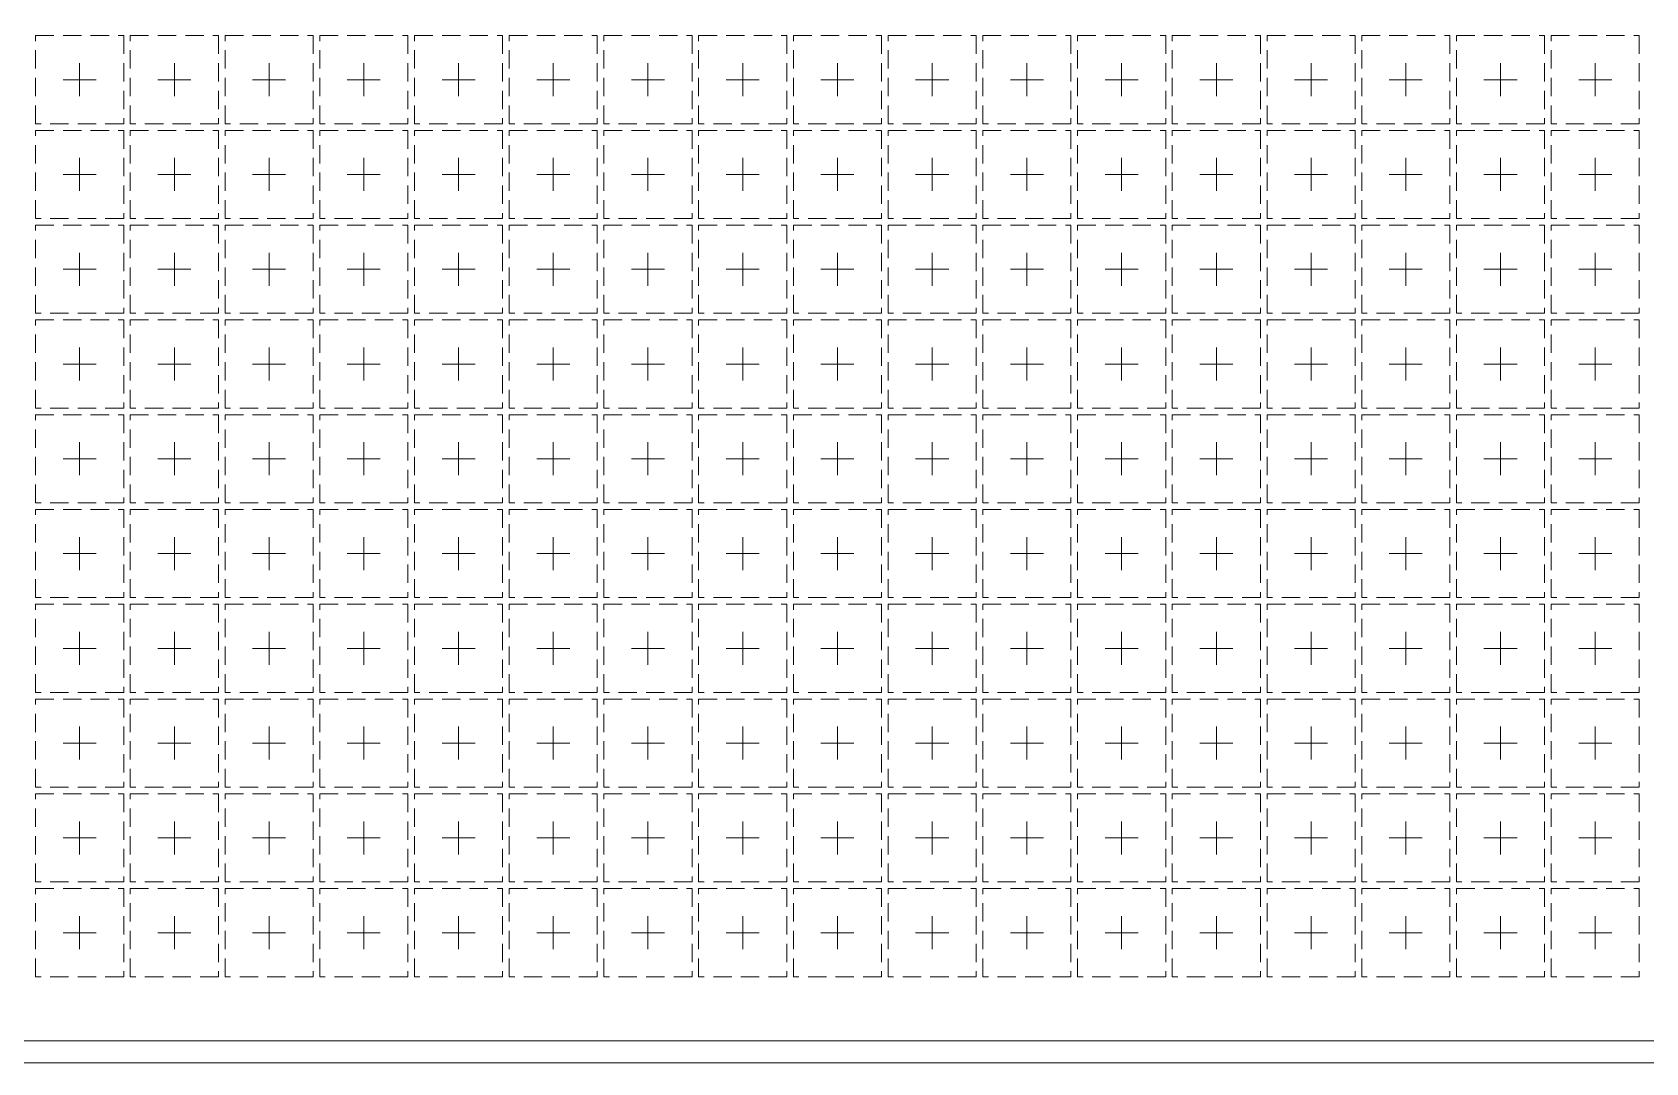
# Model space of a CAD drawing. Header units: millimetres. Extents: x 1670 to 1951, y 501 to 745.
# Drawn here: x 1759.28 to 1781.25, y 582.09 to 596.12 of the extents above; entities that cross this region are included whole.
import ezdxf

# ---------------------------------------------------------------- set-up
doc = ezdxf.new("R2010")
doc.units = ezdxf.units.MM
doc.linetypes.add('CENTER', pattern=[2, 1.25, -0.25, 0.25, -0.25])
doc.linetypes.add('DASHED', pattern=[0.75, 0.5, -0.25])
doc.layers.add('1D', color=4, linetype='Continuous', lineweight=18)
doc.layers.add('Pkg', color=2, linetype='DASHED', lineweight=9)
doc.layers.add('TAPE', color=4, linetype='Continuous')
doc.layers.add('中心线', color=1, linetype='CENTER')

msp = doc.modelspace()

# ---------------------------------------------------------------- linework, layer by layer
at = {"layer": '1D', "lineweight": 5}
msp.add_lwpolyline([(1715.9723, 603.3945), (1790.9723, 603.3945), (1790.9723, 582.3945), (1715.9723, 582.3945)], close=True, dxfattribs=at)
at = {"layer": 'Pkg', "color": 2, "linetype": 'DASHED', "lineweight": 5, "ltscale": 0.5}
for points in [[(1759.3223, 596.0745), (1760.5223, 596.0745), (1760.5223, 594.8745), (1759.3223, 594.8745)], [(1760.6123, 596.0745), (1761.8123, 596.0745), (1761.8123, 594.8745), (1760.6123, 594.8745)], [(1761.9023, 596.0745), (1763.1023, 596.0745), (1763.1023, 594.8745), (1761.9023, 594.8745)], [(1763.1923, 596.0745), (1764.3923, 596.0745), (1764.3923, 594.8745), (1763.1923, 594.8745)], [(1764.4823, 596.0745), (1765.6823, 596.0745), (1765.6823, 594.8745), (1764.4823, 594.8745)], [(1765.7723, 596.0745), (1766.9723, 596.0745), (1766.9723, 594.8745), (1765.7723, 594.8745)], [(1767.0623, 596.0745), (1768.2623, 596.0745), (1768.2623, 594.8745), (1767.0623, 594.8745)], [(1768.3523, 596.0745), (1769.5523, 596.0745), (1769.5523, 594.8745), (1768.3523, 594.8745)], [(1769.6423, 596.0745), (1770.8423, 596.0745), (1770.8423, 594.8745), (1769.6423, 594.8745)], [(1770.9323, 596.0745), (1772.1323, 596.0745), (1772.1323, 594.8745), (1770.9323, 594.8745)], [(1772.2223, 596.0745), (1773.4223, 596.0745), (1773.4223, 594.8745), (1772.2223, 594.8745)], [(1773.5123, 596.0745), (1774.7123, 596.0745), (1774.7123, 594.8745), (1773.5123, 594.8745)], [(1774.8023, 596.0745), (1776.0023, 596.0745), (1776.0023, 594.8745), (1774.8023, 594.8745)], [(1776.0923, 596.0745), (1777.2923, 596.0745), (1777.2923, 594.8745), (1776.0923, 594.8745)], [(1777.3823, 596.0745), (1778.5823, 596.0745), (1778.5823, 594.8745), (1777.3823, 594.8745)], [(1778.6723, 596.0745), (1779.8723, 596.0745), (1779.8723, 594.8745), (1778.6723, 594.8745)], [(1779.9623, 596.0745), (1781.1623, 596.0745), (1781.1623, 594.8745), (1779.9623, 594.8745)], [(1759.3223, 594.7845), (1760.5223, 594.7845), (1760.5223, 593.5845), (1759.3223, 593.5845)], [(1760.6123, 594.7845), (1761.8123, 594.7845), (1761.8123, 593.5845), (1760.6123, 593.5845)], [(1761.9023, 594.7845), (1763.1023, 594.7845), (1763.1023, 593.5845), (1761.9023, 593.5845)], [(1763.1923, 594.7845), (1764.3923, 594.7845), (1764.3923, 593.5845), (1763.1923, 593.5845)], [(1764.4823, 594.7845), (1765.6823, 594.7845), (1765.6823, 593.5845), (1764.4823, 593.5845)], [(1765.7723, 594.7845), (1766.9723, 594.7845), (1766.9723, 593.5845), (1765.7723, 593.5845)], [(1767.0623, 594.7845), (1768.2623, 594.7845), (1768.2623, 593.5845), (1767.0623, 593.5845)], [(1768.3523, 594.7845), (1769.5523, 594.7845), (1769.5523, 593.5845), (1768.3523, 593.5845)], [(1769.6423, 594.7845), (1770.8423, 594.7845), (1770.8423, 593.5845), (1769.6423, 593.5845)], [(1770.9323, 594.7845), (1772.1323, 594.7845), (1772.1323, 593.5845), (1770.9323, 593.5845)], [(1772.2223, 594.7845), (1773.4223, 594.7845), (1773.4223, 593.5845), (1772.2223, 593.5845)], [(1773.5123, 594.7845), (1774.7123, 594.7845), (1774.7123, 593.5845), (1773.5123, 593.5845)], [(1774.8023, 594.7845), (1776.0023, 594.7845), (1776.0023, 593.5845), (1774.8023, 593.5845)], [(1776.0923, 594.7845), (1777.2923, 594.7845), (1777.2923, 593.5845), (1776.0923, 593.5845)], [(1777.3823, 594.7845), (1778.5823, 594.7845), (1778.5823, 593.5845), (1777.3823, 593.5845)], [(1778.6723, 594.7845), (1779.8723, 594.7845), (1779.8723, 593.5845), (1778.6723, 593.5845)], [(1779.9623, 594.7845), (1781.1623, 594.7845), (1781.1623, 593.5845), (1779.9623, 593.5845)], [(1759.3223, 593.4945), (1760.5223, 593.4945), (1760.5223, 592.2945), (1759.3223, 592.2945)], [(1760.6123, 593.4945), (1761.8123, 593.4945), (1761.8123, 592.2945), (1760.6123, 592.2945)], [(1761.9023, 593.4945), (1763.1023, 593.4945), (1763.1023, 592.2945), (1761.9023, 592.2945)], [(1763.1923, 593.4945), (1764.3923, 593.4945), (1764.3923, 592.2945), (1763.1923, 592.2945)], [(1764.4823, 593.4945), (1765.6823, 593.4945), (1765.6823, 592.2945), (1764.4823, 592.2945)], [(1765.7723, 593.4945), (1766.9723, 593.4945), (1766.9723, 592.2945), (1765.7723, 592.2945)], [(1767.0623, 593.4945), (1768.2623, 593.4945), (1768.2623, 592.2945), (1767.0623, 592.2945)], [(1768.3523, 593.4945), (1769.5523, 593.4945), (1769.5523, 592.2945), (1768.3523, 592.2945)], [(1769.6423, 593.4945), (1770.8423, 593.4945), (1770.8423, 592.2945), (1769.6423, 592.2945)], [(1770.9323, 593.4945), (1772.1323, 593.4945), (1772.1323, 592.2945), (1770.9323, 592.2945)], [(1772.2223, 593.4945), (1773.4223, 593.4945), (1773.4223, 592.2945), (1772.2223, 592.2945)], [(1773.5123, 593.4945), (1774.7123, 593.4945), (1774.7123, 592.2945), (1773.5123, 592.2945)], [(1774.8023, 593.4945), (1776.0023, 593.4945), (1776.0023, 592.2945), (1774.8023, 592.2945)], [(1776.0923, 593.4945), (1777.2923, 593.4945), (1777.2923, 592.2945), (1776.0923, 592.2945)], [(1777.3823, 593.4945), (1778.5823, 593.4945), (1778.5823, 592.2945), (1777.3823, 592.2945)], [(1778.6723, 593.4945), (1779.8723, 593.4945), (1779.8723, 592.2945), (1778.6723, 592.2945)], [(1779.9623, 593.4945), (1781.1623, 593.4945), (1781.1623, 592.2945), (1779.9623, 592.2945)], [(1759.3223, 592.2045), (1760.5223, 592.2045), (1760.5223, 591.0045), (1759.3223, 591.0045)], [(1760.6123, 592.2045), (1761.8123, 592.2045), (1761.8123, 591.0045), (1760.6123, 591.0045)], [(1761.9023, 592.2045), (1763.1023, 592.2045), (1763.1023, 591.0045), (1761.9023, 591.0045)], [(1763.1923, 592.2045), (1764.3923, 592.2045), (1764.3923, 591.0045), (1763.1923, 591.0045)], [(1764.4823, 592.2045), (1765.6823, 592.2045), (1765.6823, 591.0045), (1764.4823, 591.0045)], [(1765.7723, 592.2045), (1766.9723, 592.2045), (1766.9723, 591.0045), (1765.7723, 591.0045)], [(1767.0623, 592.2045), (1768.2623, 592.2045), (1768.2623, 591.0045), (1767.0623, 591.0045)], [(1768.3523, 592.2045), (1769.5523, 592.2045), (1769.5523, 591.0045), (1768.3523, 591.0045)], [(1769.6423, 592.2045), (1770.8423, 592.2045), (1770.8423, 591.0045), (1769.6423, 591.0045)], [(1770.9323, 592.2045), (1772.1323, 592.2045), (1772.1323, 591.0045), (1770.9323, 591.0045)], [(1772.2223, 592.2045), (1773.4223, 592.2045), (1773.4223, 591.0045), (1772.2223, 591.0045)], [(1773.5123, 592.2045), (1774.7123, 592.2045), (1774.7123, 591.0045), (1773.5123, 591.0045)], [(1774.8023, 592.2045), (1776.0023, 592.2045), (1776.0023, 591.0045), (1774.8023, 591.0045)], [(1776.0923, 592.2045), (1777.2923, 592.2045), (1777.2923, 591.0045), (1776.0923, 591.0045)], [(1777.3823, 592.2045), (1778.5823, 592.2045), (1778.5823, 591.0045), (1777.3823, 591.0045)], [(1778.6723, 592.2045), (1779.8723, 592.2045), (1779.8723, 591.0045), (1778.6723, 591.0045)], [(1779.9623, 592.2045), (1781.1623, 592.2045), (1781.1623, 591.0045), (1779.9623, 591.0045)], [(1759.3223, 590.9145), (1760.5223, 590.9145), (1760.5223, 589.7145), (1759.3223, 589.7145)], [(1760.6123, 590.9145), (1761.8123, 590.9145), (1761.8123, 589.7145), (1760.6123, 589.7145)], [(1761.9023, 590.9145), (1763.1023, 590.9145), (1763.1023, 589.7145), (1761.9023, 589.7145)], [(1763.1923, 590.9145), (1764.3923, 590.9145), (1764.3923, 589.7145), (1763.1923, 589.7145)], [(1764.4823, 590.9145), (1765.6823, 590.9145), (1765.6823, 589.7145), (1764.4823, 589.7145)], [(1765.7723, 590.9145), (1766.9723, 590.9145), (1766.9723, 589.7145), (1765.7723, 589.7145)], [(1767.0623, 590.9145), (1768.2623, 590.9145), (1768.2623, 589.7145), (1767.0623, 589.7145)], [(1768.3523, 590.9145), (1769.5523, 590.9145), (1769.5523, 589.7145), (1768.3523, 589.7145)], [(1769.6423, 590.9145), (1770.8423, 590.9145), (1770.8423, 589.7145), (1769.6423, 589.7145)], [(1770.9323, 590.9145), (1772.1323, 590.9145), (1772.1323, 589.7145), (1770.9323, 589.7145)], [(1772.2223, 590.9145), (1773.4223, 590.9145), (1773.4223, 589.7145), (1772.2223, 589.7145)], [(1773.5123, 590.9145), (1774.7123, 590.9145), (1774.7123, 589.7145), (1773.5123, 589.7145)], [(1774.8023, 590.9145), (1776.0023, 590.9145), (1776.0023, 589.7145), (1774.8023, 589.7145)], [(1776.0923, 590.9145), (1777.2923, 590.9145), (1777.2923, 589.7145), (1776.0923, 589.7145)], [(1777.3823, 590.9145), (1778.5823, 590.9145), (1778.5823, 589.7145), (1777.3823, 589.7145)], [(1778.6723, 590.9145), (1779.8723, 590.9145), (1779.8723, 589.7145), (1778.6723, 589.7145)], [(1779.9623, 590.9145), (1781.1623, 590.9145), (1781.1623, 589.7145), (1779.9623, 589.7145)], [(1759.3223, 589.6245), (1760.5223, 589.6245), (1760.5223, 588.4245), (1759.3223, 588.4245)], [(1760.6123, 589.6245), (1761.8123, 589.6245), (1761.8123, 588.4245), (1760.6123, 588.4245)], [(1761.9023, 589.6245), (1763.1023, 589.6245), (1763.1023, 588.4245), (1761.9023, 588.4245)], [(1763.1923, 589.6245), (1764.3923, 589.6245), (1764.3923, 588.4245), (1763.1923, 588.4245)], [(1764.4823, 589.6245), (1765.6823, 589.6245), (1765.6823, 588.4245), (1764.4823, 588.4245)], [(1765.7723, 589.6245), (1766.9723, 589.6245), (1766.9723, 588.4245), (1765.7723, 588.4245)], [(1767.0623, 589.6245), (1768.2623, 589.6245), (1768.2623, 588.4245), (1767.0623, 588.4245)], [(1768.3523, 589.6245), (1769.5523, 589.6245), (1769.5523, 588.4245), (1768.3523, 588.4245)], [(1769.6423, 589.6245), (1770.8423, 589.6245), (1770.8423, 588.4245), (1769.6423, 588.4245)], [(1770.9323, 589.6245), (1772.1323, 589.6245), (1772.1323, 588.4245), (1770.9323, 588.4245)], [(1772.2223, 589.6245), (1773.4223, 589.6245), (1773.4223, 588.4245), (1772.2223, 588.4245)], [(1773.5123, 589.6245), (1774.7123, 589.6245), (1774.7123, 588.4245), (1773.5123, 588.4245)], [(1774.8023, 589.6245), (1776.0023, 589.6245), (1776.0023, 588.4245), (1774.8023, 588.4245)], [(1776.0923, 589.6245), (1777.2923, 589.6245), (1777.2923, 588.4245), (1776.0923, 588.4245)], [(1777.3823, 589.6245), (1778.5823, 589.6245), (1778.5823, 588.4245), (1777.3823, 588.4245)], [(1778.6723, 589.6245), (1779.8723, 589.6245), (1779.8723, 588.4245), (1778.6723, 588.4245)], [(1779.9623, 589.6245), (1781.1623, 589.6245), (1781.1623, 588.4245), (1779.9623, 588.4245)], [(1759.3223, 588.3345), (1760.5223, 588.3345), (1760.5223, 587.1345), (1759.3223, 587.1345)], [(1760.6123, 588.3345), (1761.8123, 588.3345), (1761.8123, 587.1345), (1760.6123, 587.1345)], [(1761.9023, 588.3345), (1763.1023, 588.3345), (1763.1023, 587.1345), (1761.9023, 587.1345)], [(1763.1923, 588.3345), (1764.3923, 588.3345), (1764.3923, 587.1345), (1763.1923, 587.1345)], [(1764.4823, 588.3345), (1765.6823, 588.3345), (1765.6823, 587.1345), (1764.4823, 587.1345)], [(1765.7723, 588.3345), (1766.9723, 588.3345), (1766.9723, 587.1345), (1765.7723, 587.1345)], [(1767.0623, 588.3345), (1768.2623, 588.3345), (1768.2623, 587.1345), (1767.0623, 587.1345)], [(1768.3523, 588.3345), (1769.5523, 588.3345), (1769.5523, 587.1345), (1768.3523, 587.1345)], [(1769.6423, 588.3345), (1770.8423, 588.3345), (1770.8423, 587.1345), (1769.6423, 587.1345)], [(1770.9323, 588.3345), (1772.1323, 588.3345), (1772.1323, 587.1345), (1770.9323, 587.1345)], [(1772.2223, 588.3345), (1773.4223, 588.3345), (1773.4223, 587.1345), (1772.2223, 587.1345)], [(1773.5123, 588.3345), (1774.7123, 588.3345), (1774.7123, 587.1345), (1773.5123, 587.1345)], [(1774.8023, 588.3345), (1776.0023, 588.3345), (1776.0023, 587.1345), (1774.8023, 587.1345)], [(1776.0923, 588.3345), (1777.2923, 588.3345), (1777.2923, 587.1345), (1776.0923, 587.1345)], [(1777.3823, 588.3345), (1778.5823, 588.3345), (1778.5823, 587.1345), (1777.3823, 587.1345)], [(1778.6723, 588.3345), (1779.8723, 588.3345), (1779.8723, 587.1345), (1778.6723, 587.1345)], [(1779.9623, 588.3345), (1781.1623, 588.3345), (1781.1623, 587.1345), (1779.9623, 587.1345)], [(1759.3223, 587.0445), (1760.5223, 587.0445), (1760.5223, 585.8445), (1759.3223, 585.8445)], [(1760.6123, 587.0445), (1761.8123, 587.0445), (1761.8123, 585.8445), (1760.6123, 585.8445)], [(1761.9023, 587.0445), (1763.1023, 587.0445), (1763.1023, 585.8445), (1761.9023, 585.8445)], [(1763.1923, 587.0445), (1764.3923, 587.0445), (1764.3923, 585.8445), (1763.1923, 585.8445)], [(1764.4823, 587.0445), (1765.6823, 587.0445), (1765.6823, 585.8445), (1764.4823, 585.8445)], [(1765.7723, 587.0445), (1766.9723, 587.0445), (1766.9723, 585.8445), (1765.7723, 585.8445)], [(1767.0623, 587.0445), (1768.2623, 587.0445), (1768.2623, 585.8445), (1767.0623, 585.8445)], [(1768.3523, 587.0445), (1769.5523, 587.0445), (1769.5523, 585.8445), (1768.3523, 585.8445)], [(1769.6423, 587.0445), (1770.8423, 587.0445), (1770.8423, 585.8445), (1769.6423, 585.8445)], [(1770.9323, 587.0445), (1772.1323, 587.0445), (1772.1323, 585.8445), (1770.9323, 585.8445)], [(1772.2223, 587.0445), (1773.4223, 587.0445), (1773.4223, 585.8445), (1772.2223, 585.8445)], [(1773.5123, 587.0445), (1774.7123, 587.0445), (1774.7123, 585.8445), (1773.5123, 585.8445)], [(1774.8023, 587.0445), (1776.0023, 587.0445), (1776.0023, 585.8445), (1774.8023, 585.8445)], [(1776.0923, 587.0445), (1777.2923, 587.0445), (1777.2923, 585.8445), (1776.0923, 585.8445)], [(1777.3823, 587.0445), (1778.5823, 587.0445), (1778.5823, 585.8445), (1777.3823, 585.8445)], [(1778.6723, 587.0445), (1779.8723, 587.0445), (1779.8723, 585.8445), (1778.6723, 585.8445)], [(1779.9623, 587.0445), (1781.1623, 587.0445), (1781.1623, 585.8445), (1779.9623, 585.8445)], [(1759.3223, 585.7545), (1760.5223, 585.7545), (1760.5223, 584.5545), (1759.3223, 584.5545)], [(1760.6123, 585.7545), (1761.8123, 585.7545), (1761.8123, 584.5545), (1760.6123, 584.5545)], [(1761.9023, 585.7545), (1763.1023, 585.7545), (1763.1023, 584.5545), (1761.9023, 584.5545)], [(1763.1923, 585.7545), (1764.3923, 585.7545), (1764.3923, 584.5545), (1763.1923, 584.5545)], [(1764.4823, 585.7545), (1765.6823, 585.7545), (1765.6823, 584.5545), (1764.4823, 584.5545)], [(1765.7723, 585.7545), (1766.9723, 585.7545), (1766.9723, 584.5545), (1765.7723, 584.5545)], [(1767.0623, 585.7545), (1768.2623, 585.7545), (1768.2623, 584.5545), (1767.0623, 584.5545)], [(1768.3523, 585.7545), (1769.5523, 585.7545), (1769.5523, 584.5545), (1768.3523, 584.5545)], [(1769.6423, 585.7545), (1770.8423, 585.7545), (1770.8423, 584.5545), (1769.6423, 584.5545)], [(1770.9323, 585.7545), (1772.1323, 585.7545), (1772.1323, 584.5545), (1770.9323, 584.5545)], [(1772.2223, 585.7545), (1773.4223, 585.7545), (1773.4223, 584.5545), (1772.2223, 584.5545)], [(1773.5123, 585.7545), (1774.7123, 585.7545), (1774.7123, 584.5545), (1773.5123, 584.5545)], [(1774.8023, 585.7545), (1776.0023, 585.7545), (1776.0023, 584.5545), (1774.8023, 584.5545)], [(1776.0923, 585.7545), (1777.2923, 585.7545), (1777.2923, 584.5545), (1776.0923, 584.5545)], [(1777.3823, 585.7545), (1778.5823, 585.7545), (1778.5823, 584.5545), (1777.3823, 584.5545)], [(1778.6723, 585.7545), (1779.8723, 585.7545), (1779.8723, 584.5545), (1778.6723, 584.5545)], [(1779.9623, 585.7545), (1781.1623, 585.7545), (1781.1623, 584.5545), (1779.9623, 584.5545)], [(1759.3223, 584.4645), (1760.5223, 584.4645), (1760.5223, 583.2645), (1759.3223, 583.2645)], [(1760.6123, 584.4645), (1761.8123, 584.4645), (1761.8123, 583.2645), (1760.6123, 583.2645)], [(1761.9023, 584.4645), (1763.1023, 584.4645), (1763.1023, 583.2645), (1761.9023, 583.2645)], [(1763.1923, 584.4645), (1764.3923, 584.4645), (1764.3923, 583.2645), (1763.1923, 583.2645)], [(1764.4823, 584.4645), (1765.6823, 584.4645), (1765.6823, 583.2645), (1764.4823, 583.2645)], [(1765.7723, 584.4645), (1766.9723, 584.4645), (1766.9723, 583.2645), (1765.7723, 583.2645)], [(1767.0623, 584.4645), (1768.2623, 584.4645), (1768.2623, 583.2645), (1767.0623, 583.2645)], [(1768.3523, 584.4645), (1769.5523, 584.4645), (1769.5523, 583.2645), (1768.3523, 583.2645)], [(1769.6423, 584.4645), (1770.8423, 584.4645), (1770.8423, 583.2645), (1769.6423, 583.2645)], [(1770.9323, 584.4645), (1772.1323, 584.4645), (1772.1323, 583.2645), (1770.9323, 583.2645)], [(1772.2223, 584.4645), (1773.4223, 584.4645), (1773.4223, 583.2645), (1772.2223, 583.2645)], [(1773.5123, 584.4645), (1774.7123, 584.4645), (1774.7123, 583.2645), (1773.5123, 583.2645)], [(1774.8023, 584.4645), (1776.0023, 584.4645), (1776.0023, 583.2645), (1774.8023, 583.2645)], [(1776.0923, 584.4645), (1777.2923, 584.4645), (1777.2923, 583.2645), (1776.0923, 583.2645)], [(1777.3823, 584.4645), (1778.5823, 584.4645), (1778.5823, 583.2645), (1777.3823, 583.2645)], [(1778.6723, 584.4645), (1779.8723, 584.4645), (1779.8723, 583.2645), (1778.6723, 583.2645)], [(1779.9623, 584.4645), (1781.1623, 584.4645), (1781.1623, 583.2645), (1779.9623, 583.2645)]]:
    msp.add_lwpolyline(points, close=True, dxfattribs=at)
at = {"layer": 'TAPE', "lineweight": 0}
msp.add_lwpolyline([(1792.0223, 603.6945), (1714.6223, 603.6945), (1714.6223, 582.0945), (1792.0223, 582.0945)], close=True, dxfattribs=at)
at = {"layer": '中心线', "color": 1, "linetype": 'CENTER', "lineweight": 5, "ltscale": 0.5}
for p, q in [((1759.9223, 595.2495), (1759.9223, 595.6995)), ((1761.2123, 595.2495), (1761.2123, 595.6995)), ((1762.5023, 595.2495), (1762.5023, 595.6995)), ((1763.7923, 595.2495), (1763.7923, 595.6995)), ((1765.0823, 595.2495), (1765.0823, 595.6995)), ((1766.3723, 595.2495), (1766.3723, 595.6995)), ((1767.6623, 595.2495), (1767.6623, 595.6995)), ((1768.9523, 595.2495), (1768.9523, 595.6995)), ((1770.2423, 595.2495), (1770.2423, 595.6995)), ((1771.5323, 595.2495), (1771.5323, 595.6995)), ((1772.8223, 595.2495), (1772.8223, 595.6995)), ((1774.1123, 595.2495), (1774.1123, 595.6995)), ((1775.4023, 595.2495), (1775.4023, 595.6995)), ((1776.6923, 595.2495), (1776.6923, 595.6995)), ((1777.9823, 595.2495), (1777.9823, 595.6995)), ((1779.2723, 595.2495), (1779.2723, 595.6995)), ((1780.5623, 595.2495), (1780.5623, 595.6995)), ((1759.6973, 595.4745), (1760.1473, 595.4745)), ((1760.9873, 595.4745), (1761.4373, 595.4745)), ((1762.2773, 595.4745), (1762.7273, 595.4745)), ((1763.5673, 595.4745), (1764.0173, 595.4745)), ((1764.8573, 595.4745), (1765.3073, 595.4745)), ((1766.1473, 595.4745), (1766.5973, 595.4745)), ((1767.4373, 595.4745), (1767.8873, 595.4745)), ((1768.7273, 595.4745), (1769.1773, 595.4745)), ((1770.0173, 595.4745), (1770.4673, 595.4745)), ((1771.3073, 595.4745), (1771.7573, 595.4745)), ((1772.5973, 595.4745), (1773.0473, 595.4745)), ((1773.8873, 595.4745), (1774.3373, 595.4745)), ((1775.1773, 595.4745), (1775.6273, 595.4745)), ((1776.4673, 595.4745), (1776.9173, 595.4745)), ((1777.7573, 595.4745), (1778.2073, 595.4745)), ((1779.0473, 595.4745), (1779.4973, 595.4745)), ((1780.3373, 595.4745), (1780.7873, 595.4745)), ((1759.9223, 593.9595), (1759.9223, 594.4095)), ((1761.2123, 593.9595), (1761.2123, 594.4095)), ((1762.5023, 593.9595), (1762.5023, 594.4095)), ((1763.7923, 593.9595), (1763.7923, 594.4095)), ((1765.0823, 593.9595), (1765.0823, 594.4095)), ((1766.3723, 593.9595), (1766.3723, 594.4095)), ((1767.6623, 593.9595), (1767.6623, 594.4095)), ((1768.9523, 593.9595), (1768.9523, 594.4095)), ((1770.2423, 593.9595), (1770.2423, 594.4095)), ((1771.5323, 593.9595), (1771.5323, 594.4095)), ((1772.8223, 593.9595), (1772.8223, 594.4095)), ((1774.1123, 593.9595), (1774.1123, 594.4095)), ((1775.4023, 593.9595), (1775.4023, 594.4095)), ((1776.6923, 593.9595), (1776.6923, 594.4095)), ((1777.9823, 593.9595), (1777.9823, 594.4095)), ((1779.2723, 593.9595), (1779.2723, 594.4095)), ((1780.5623, 593.9595), (1780.5623, 594.4095)), ((1759.6973, 594.1845), (1760.1473, 594.1845)), ((1760.9873, 594.1845), (1761.4373, 594.1845)), ((1762.2773, 594.1845), (1762.7273, 594.1845)), ((1763.5673, 594.1845), (1764.0173, 594.1845)), ((1764.8573, 594.1845), (1765.3073, 594.1845)), ((1766.1473, 594.1845), (1766.5973, 594.1845)), ((1767.4373, 594.1845), (1767.8873, 594.1845)), ((1768.7273, 594.1845), (1769.1773, 594.1845)), ((1770.0173, 594.1845), (1770.4673, 594.1845)), ((1771.3073, 594.1845), (1771.7573, 594.1845)), ((1772.5973, 594.1845), (1773.0473, 594.1845)), ((1773.8873, 594.1845), (1774.3373, 594.1845)), ((1775.1773, 594.1845), (1775.6273, 594.1845)), ((1776.4673, 594.1845), (1776.9173, 594.1845)), ((1777.7573, 594.1845), (1778.2073, 594.1845)), ((1779.0473, 594.1845), (1779.4973, 594.1845)), ((1780.3373, 594.1845), (1780.7873, 594.1845)), ((1759.9223, 592.6695), (1759.9223, 593.1195)), ((1761.2123, 592.6695), (1761.2123, 593.1195)), ((1762.5023, 592.6695), (1762.5023, 593.1195)), ((1763.7923, 592.6695), (1763.7923, 593.1195)), ((1765.0823, 592.6695), (1765.0823, 593.1195)), ((1766.3723, 592.6695), (1766.3723, 593.1195)), ((1767.6623, 592.6695), (1767.6623, 593.1195)), ((1768.9523, 592.6695), (1768.9523, 593.1195)), ((1770.2423, 592.6695), (1770.2423, 593.1195)), ((1771.5323, 592.6695), (1771.5323, 593.1195)), ((1772.8223, 592.6695), (1772.8223, 593.1195)), ((1774.1123, 592.6695), (1774.1123, 593.1195)), ((1775.4023, 592.6695), (1775.4023, 593.1195)), ((1776.6923, 592.6695), (1776.6923, 593.1195)), ((1777.9823, 592.6695), (1777.9823, 593.1195)), ((1779.2723, 592.6695), (1779.2723, 593.1195)), ((1780.5623, 592.6695), (1780.5623, 593.1195)), ((1759.6973, 592.8945), (1760.1473, 592.8945)), ((1760.9873, 592.8945), (1761.4373, 592.8945)), ((1762.2773, 592.8945), (1762.7273, 592.8945)), ((1763.5673, 592.8945), (1764.0173, 592.8945)), ((1764.8573, 592.8945), (1765.3073, 592.8945)), ((1766.1473, 592.8945), (1766.5973, 592.8945)), ((1767.4373, 592.8945), (1767.8873, 592.8945)), ((1768.7273, 592.8945), (1769.1773, 592.8945)), ((1770.0173, 592.8945), (1770.4673, 592.8945)), ((1771.3073, 592.8945), (1771.7573, 592.8945)), ((1772.5973, 592.8945), (1773.0473, 592.8945)), ((1773.8873, 592.8945), (1774.3373, 592.8945)), ((1775.1773, 592.8945), (1775.6273, 592.8945)), ((1776.4673, 592.8945), (1776.9173, 592.8945)), ((1777.7573, 592.8945), (1778.2073, 592.8945)), ((1779.0473, 592.8945), (1779.4973, 592.8945)), ((1780.3373, 592.8945), (1780.7873, 592.8945)), ((1759.9223, 591.3795), (1759.9223, 591.8295)), ((1761.2123, 591.3795), (1761.2123, 591.8295)), ((1762.5023, 591.3795), (1762.5023, 591.8295)), ((1763.7923, 591.3795), (1763.7923, 591.8295)), ((1765.0823, 591.3795), (1765.0823, 591.8295)), ((1766.3723, 591.3795), (1766.3723, 591.8295)), ((1767.6623, 591.3795), (1767.6623, 591.8295)), ((1768.9523, 591.3795), (1768.9523, 591.8295)), ((1770.2423, 591.3795), (1770.2423, 591.8295)), ((1771.5323, 591.3795), (1771.5323, 591.8295)), ((1772.8223, 591.3795), (1772.8223, 591.8295)), ((1774.1123, 591.3795), (1774.1123, 591.8295)), ((1775.4023, 591.3795), (1775.4023, 591.8295)), ((1776.6923, 591.3795), (1776.6923, 591.8295)), ((1777.9823, 591.3795), (1777.9823, 591.8295)), ((1779.2723, 591.3795), (1779.2723, 591.8295)), ((1780.5623, 591.3795), (1780.5623, 591.8295)), ((1759.6973, 591.6045), (1760.1473, 591.6045)), ((1760.9873, 591.6045), (1761.4373, 591.6045)), ((1762.2773, 591.6045), (1762.7273, 591.6045)), ((1763.5673, 591.6045), (1764.0173, 591.6045)), ((1764.8573, 591.6045), (1765.3073, 591.6045)), ((1766.1473, 591.6045), (1766.5973, 591.6045)), ((1767.4373, 591.6045), (1767.8873, 591.6045)), ((1768.7273, 591.6045), (1769.1773, 591.6045)), ((1770.0173, 591.6045), (1770.4673, 591.6045)), ((1771.3073, 591.6045), (1771.7573, 591.6045)), ((1772.5973, 591.6045), (1773.0473, 591.6045)), ((1773.8873, 591.6045), (1774.3373, 591.6045)), ((1775.1773, 591.6045), (1775.6273, 591.6045)), ((1776.4673, 591.6045), (1776.9173, 591.6045)), ((1777.7573, 591.6045), (1778.2073, 591.6045)), ((1779.0473, 591.6045), (1779.4973, 591.6045)), ((1780.3373, 591.6045), (1780.7873, 591.6045)), ((1759.9223, 590.0895), (1759.9223, 590.5395)), ((1761.2123, 590.0895), (1761.2123, 590.5395)), ((1762.5023, 590.0895), (1762.5023, 590.5395)), ((1763.7923, 590.0895), (1763.7923, 590.5395)), ((1765.0823, 590.0895), (1765.0823, 590.5395)), ((1766.3723, 590.0895), (1766.3723, 590.5395)), ((1767.6623, 590.0895), (1767.6623, 590.5395)), ((1768.9523, 590.0895), (1768.9523, 590.5395)), ((1770.2423, 590.0895), (1770.2423, 590.5395)), ((1771.5323, 590.0895), (1771.5323, 590.5395)), ((1772.8223, 590.0895), (1772.8223, 590.5395)), ((1774.1123, 590.0895), (1774.1123, 590.5395)), ((1775.4023, 590.0895), (1775.4023, 590.5395)), ((1776.6923, 590.0895), (1776.6923, 590.5395)), ((1777.9823, 590.0895), (1777.9823, 590.5395)), ((1779.2723, 590.0895), (1779.2723, 590.5395)), ((1780.5623, 590.0895), (1780.5623, 590.5395)), ((1759.6973, 590.3145), (1760.1473, 590.3145)), ((1760.9873, 590.3145), (1761.4373, 590.3145)), ((1762.2773, 590.3145), (1762.7273, 590.3145)), ((1763.5673, 590.3145), (1764.0173, 590.3145)), ((1764.8573, 590.3145), (1765.3073, 590.3145)), ((1766.1473, 590.3145), (1766.5973, 590.3145)), ((1767.4373, 590.3145), (1767.8873, 590.3145)), ((1768.7273, 590.3145), (1769.1773, 590.3145)), ((1770.0173, 590.3145), (1770.4673, 590.3145)), ((1771.3073, 590.3145), (1771.7573, 590.3145)), ((1772.5973, 590.3145), (1773.0473, 590.3145)), ((1773.8873, 590.3145), (1774.3373, 590.3145)), ((1775.1773, 590.3145), (1775.6273, 590.3145)), ((1776.4673, 590.3145), (1776.9173, 590.3145)), ((1777.7573, 590.3145), (1778.2073, 590.3145)), ((1779.0473, 590.3145), (1779.4973, 590.3145)), ((1780.3373, 590.3145), (1780.7873, 590.3145)), ((1759.9223, 588.7995), (1759.9223, 589.2495)), ((1761.2123, 588.7995), (1761.2123, 589.2495)), ((1762.5023, 588.7995), (1762.5023, 589.2495)), ((1763.7923, 588.7995), (1763.7923, 589.2495)), ((1765.0823, 588.7995), (1765.0823, 589.2495)), ((1766.3723, 588.7995), (1766.3723, 589.2495)), ((1767.6623, 588.7995), (1767.6623, 589.2495)), ((1768.9523, 588.7995), (1768.9523, 589.2495)), ((1770.2423, 588.7995), (1770.2423, 589.2495)), ((1771.5323, 588.7995), (1771.5323, 589.2495)), ((1772.8223, 588.7995), (1772.8223, 589.2495)), ((1774.1123, 588.7995), (1774.1123, 589.2495)), ((1775.4023, 588.7995), (1775.4023, 589.2495)), ((1776.6923, 588.7995), (1776.6923, 589.2495)), ((1777.9823, 588.7995), (1777.9823, 589.2495)), ((1779.2723, 588.7995), (1779.2723, 589.2495)), ((1780.5623, 588.7995), (1780.5623, 589.2495)), ((1759.6973, 589.0245), (1760.1473, 589.0245)), ((1760.9873, 589.0245), (1761.4373, 589.0245)), ((1762.2773, 589.0245), (1762.7273, 589.0245)), ((1763.5673, 589.0245), (1764.0173, 589.0245)), ((1764.8573, 589.0245), (1765.3073, 589.0245)), ((1766.1473, 589.0245), (1766.5973, 589.0245)), ((1767.4373, 589.0245), (1767.8873, 589.0245)), ((1768.7273, 589.0245), (1769.1773, 589.0245)), ((1770.0173, 589.0245), (1770.4673, 589.0245)), ((1771.3073, 589.0245), (1771.7573, 589.0245)), ((1772.5973, 589.0245), (1773.0473, 589.0245)), ((1773.8873, 589.0245), (1774.3373, 589.0245)), ((1775.1773, 589.0245), (1775.6273, 589.0245)), ((1776.4673, 589.0245), (1776.9173, 589.0245)), ((1777.7573, 589.0245), (1778.2073, 589.0245)), ((1779.0473, 589.0245), (1779.4973, 589.0245)), ((1780.3373, 589.0245), (1780.7873, 589.0245)), ((1759.9223, 587.5095), (1759.9223, 587.9595)), ((1761.2123, 587.5095), (1761.2123, 587.9595)), ((1762.5023, 587.5095), (1762.5023, 587.9595)), ((1763.7923, 587.5095), (1763.7923, 587.9595)), ((1765.0823, 587.5095), (1765.0823, 587.9595)), ((1766.3723, 587.5095), (1766.3723, 587.9595)), ((1767.6623, 587.5095), (1767.6623, 587.9595)), ((1768.9523, 587.5095), (1768.9523, 587.9595)), ((1770.2423, 587.5095), (1770.2423, 587.9595)), ((1771.5323, 587.5095), (1771.5323, 587.9595)), ((1772.8223, 587.5095), (1772.8223, 587.9595)), ((1774.1123, 587.5095), (1774.1123, 587.9595)), ((1775.4023, 587.5095), (1775.4023, 587.9595)), ((1776.6923, 587.5095), (1776.6923, 587.9595)), ((1777.9823, 587.5095), (1777.9823, 587.9595)), ((1779.2723, 587.5095), (1779.2723, 587.9595)), ((1780.5623, 587.5095), (1780.5623, 587.9595)), ((1759.6973, 587.7345), (1760.1473, 587.7345)), ((1760.9873, 587.7345), (1761.4373, 587.7345)), ((1762.2773, 587.7345), (1762.7273, 587.7345)), ((1763.5673, 587.7345), (1764.0173, 587.7345)), ((1764.8573, 587.7345), (1765.3073, 587.7345)), ((1766.1473, 587.7345), (1766.5973, 587.7345)), ((1767.4373, 587.7345), (1767.8873, 587.7345)), ((1768.7273, 587.7345), (1769.1773, 587.7345)), ((1770.0173, 587.7345), (1770.4673, 587.7345)), ((1771.3073, 587.7345), (1771.7573, 587.7345)), ((1772.5973, 587.7345), (1773.0473, 587.7345)), ((1773.8873, 587.7345), (1774.3373, 587.7345)), ((1775.1773, 587.7345), (1775.6273, 587.7345)), ((1776.4673, 587.7345), (1776.9173, 587.7345)), ((1777.7573, 587.7345), (1778.2073, 587.7345)), ((1779.0473, 587.7345), (1779.4973, 587.7345)), ((1780.3373, 587.7345), (1780.7873, 587.7345)), ((1759.9223, 586.2195), (1759.9223, 586.6695)), ((1761.2123, 586.2195), (1761.2123, 586.6695)), ((1762.5023, 586.2195), (1762.5023, 586.6695)), ((1763.7923, 586.2195), (1763.7923, 586.6695)), ((1765.0823, 586.2195), (1765.0823, 586.6695)), ((1766.3723, 586.2195), (1766.3723, 586.6695)), ((1767.6623, 586.2195), (1767.6623, 586.6695)), ((1768.9523, 586.2195), (1768.9523, 586.6695)), ((1770.2423, 586.2195), (1770.2423, 586.6695)), ((1771.5323, 586.2195), (1771.5323, 586.6695)), ((1772.8223, 586.2195), (1772.8223, 586.6695)), ((1774.1123, 586.2195), (1774.1123, 586.6695)), ((1775.4023, 586.2195), (1775.4023, 586.6695)), ((1776.6923, 586.2195), (1776.6923, 586.6695)), ((1777.9823, 586.2195), (1777.9823, 586.6695)), ((1779.2723, 586.2195), (1779.2723, 586.6695)), ((1780.5623, 586.2195), (1780.5623, 586.6695)), ((1759.6973, 586.4445), (1760.1473, 586.4445)), ((1760.9873, 586.4445), (1761.4373, 586.4445)), ((1762.2773, 586.4445), (1762.7273, 586.4445)), ((1763.5673, 586.4445), (1764.0173, 586.4445)), ((1764.8573, 586.4445), (1765.3073, 586.4445)), ((1766.1473, 586.4445), (1766.5973, 586.4445)), ((1767.4373, 586.4445), (1767.8873, 586.4445)), ((1768.7273, 586.4445), (1769.1773, 586.4445)), ((1770.0173, 586.4445), (1770.4673, 586.4445)), ((1771.3073, 586.4445), (1771.7573, 586.4445)), ((1772.5973, 586.4445), (1773.0473, 586.4445)), ((1773.8873, 586.4445), (1774.3373, 586.4445)), ((1775.1773, 586.4445), (1775.6273, 586.4445)), ((1776.4673, 586.4445), (1776.9173, 586.4445)), ((1777.7573, 586.4445), (1778.2073, 586.4445)), ((1779.0473, 586.4445), (1779.4973, 586.4445)), ((1780.3373, 586.4445), (1780.7873, 586.4445)), ((1759.9223, 584.9295), (1759.9223, 585.3795)), ((1761.2123, 584.9295), (1761.2123, 585.3795)), ((1762.5023, 584.9295), (1762.5023, 585.3795)), ((1763.7923, 584.9295), (1763.7923, 585.3795)), ((1765.0823, 584.9295), (1765.0823, 585.3795)), ((1766.3723, 584.9295), (1766.3723, 585.3795)), ((1767.6623, 584.9295), (1767.6623, 585.3795)), ((1768.9523, 584.9295), (1768.9523, 585.3795)), ((1770.2423, 584.9295), (1770.2423, 585.3795)), ((1771.5323, 584.9295), (1771.5323, 585.3795)), ((1772.8223, 584.9295), (1772.8223, 585.3795)), ((1774.1123, 584.9295), (1774.1123, 585.3795)), ((1775.4023, 584.9295), (1775.4023, 585.3795)), ((1776.6923, 584.9295), (1776.6923, 585.3795)), ((1777.9823, 584.9295), (1777.9823, 585.3795)), ((1779.2723, 584.9295), (1779.2723, 585.3795)), ((1780.5623, 584.9295), (1780.5623, 585.3795)), ((1759.6973, 585.1545), (1760.1473, 585.1545)), ((1760.9873, 585.1545), (1761.4373, 585.1545)), ((1762.2773, 585.1545), (1762.7273, 585.1545)), ((1763.5673, 585.1545), (1764.0173, 585.1545)), ((1764.8573, 585.1545), (1765.3073, 585.1545)), ((1766.1473, 585.1545), (1766.5973, 585.1545)), ((1767.4373, 585.1545), (1767.8873, 585.1545)), ((1768.7273, 585.1545), (1769.1773, 585.1545)), ((1770.0173, 585.1545), (1770.4673, 585.1545)), ((1771.3073, 585.1545), (1771.7573, 585.1545)), ((1772.5973, 585.1545), (1773.0473, 585.1545)), ((1773.8873, 585.1545), (1774.3373, 585.1545)), ((1775.1773, 585.1545), (1775.6273, 585.1545)), ((1776.4673, 585.1545), (1776.9173, 585.1545)), ((1777.7573, 585.1545), (1778.2073, 585.1545)), ((1779.0473, 585.1545), (1779.4973, 585.1545)), ((1780.3373, 585.1545), (1780.7873, 585.1545)), ((1759.9223, 583.6395), (1759.9223, 584.0895)), ((1761.2123, 583.6395), (1761.2123, 584.0895)), ((1762.5023, 583.6395), (1762.5023, 584.0895)), ((1763.7923, 583.6395), (1763.7923, 584.0895)), ((1765.0823, 583.6395), (1765.0823, 584.0895)), ((1766.3723, 583.6395), (1766.3723, 584.0895)), ((1767.6623, 583.6395), (1767.6623, 584.0895)), ((1768.9523, 583.6395), (1768.9523, 584.0895)), ((1770.2423, 583.6395), (1770.2423, 584.0895)), ((1771.5323, 583.6395), (1771.5323, 584.0895)), ((1772.8223, 583.6395), (1772.8223, 584.0895)), ((1774.1123, 583.6395), (1774.1123, 584.0895)), ((1775.4023, 583.6395), (1775.4023, 584.0895)), ((1776.6923, 583.6395), (1776.6923, 584.0895)), ((1777.9823, 583.6395), (1777.9823, 584.0895)), ((1779.2723, 583.6395), (1779.2723, 584.0895)), ((1780.5623, 583.6395), (1780.5623, 584.0895)), ((1759.6973, 583.8645), (1760.1473, 583.8645)), ((1760.9873, 583.8645), (1761.4373, 583.8645)), ((1762.2773, 583.8645), (1762.7273, 583.8645)), ((1763.5673, 583.8645), (1764.0173, 583.8645)), ((1764.8573, 583.8645), (1765.3073, 583.8645)), ((1766.1473, 583.8645), (1766.5973, 583.8645)), ((1767.4373, 583.8645), (1767.8873, 583.8645)), ((1768.7273, 583.8645), (1769.1773, 583.8645)), ((1770.0173, 583.8645), (1770.4673, 583.8645)), ((1771.3073, 583.8645), (1771.7573, 583.8645)), ((1772.5973, 583.8645), (1773.0473, 583.8645)), ((1773.8873, 583.8645), (1774.3373, 583.8645)), ((1775.1773, 583.8645), (1775.6273, 583.8645)), ((1776.4673, 583.8645), (1776.9173, 583.8645)), ((1777.7573, 583.8645), (1778.2073, 583.8645)), ((1779.0473, 583.8645), (1779.4973, 583.8645)), ((1780.3373, 583.8645), (1780.7873, 583.8645))]:
    msp.add_line(p, q, dxfattribs=at)

doc.saveas('drawing.dxf')
